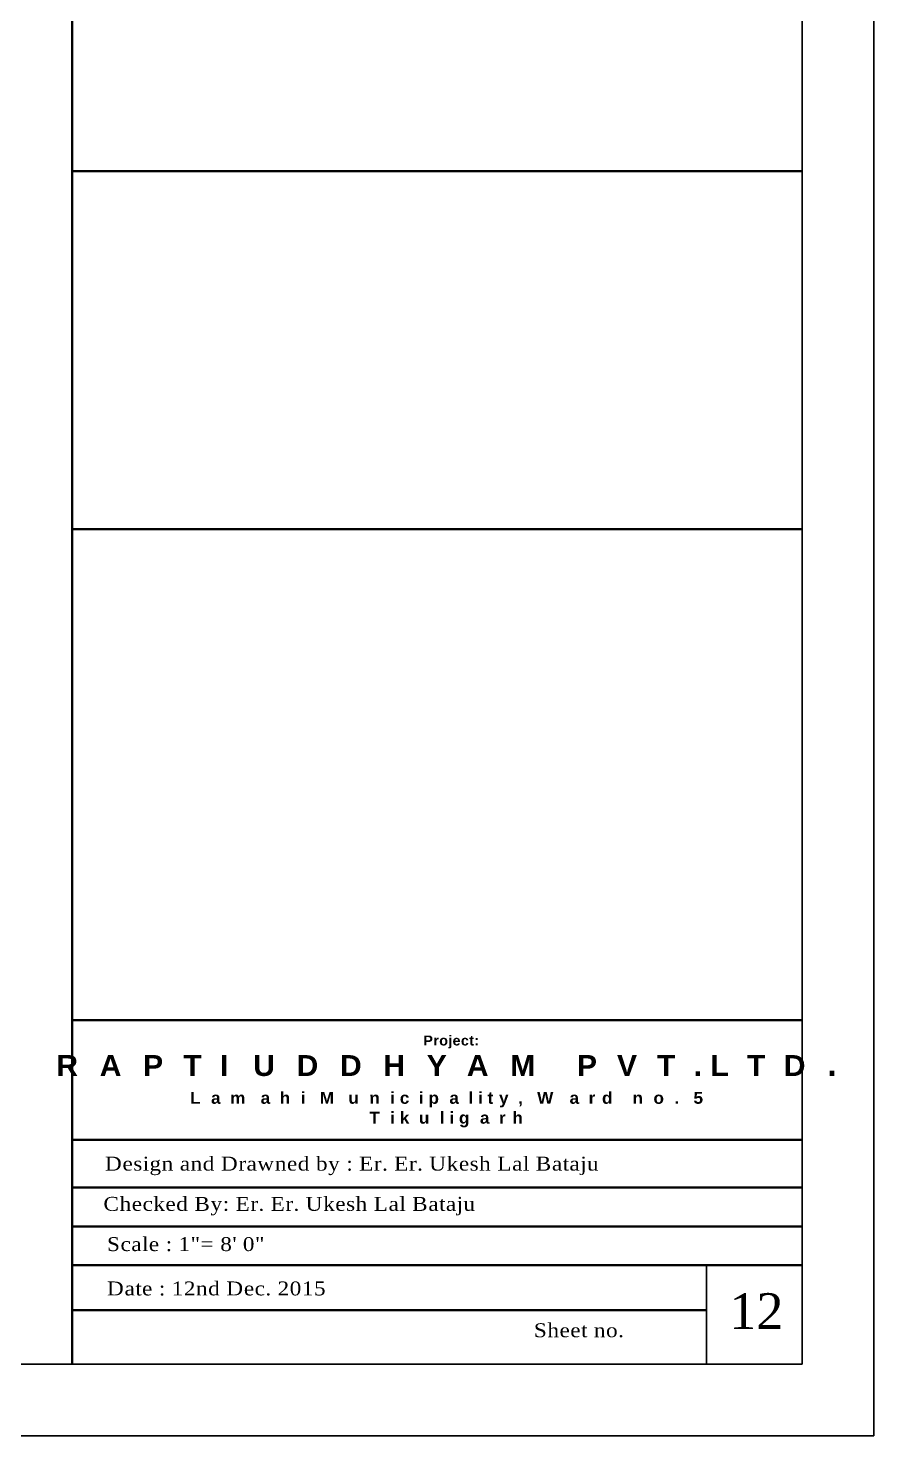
# Model space of a CAD drawing. Extents: x -2338379 to 930990, y -818978 to 106940.
# Drawn here: x 391201 to 392052, y -209595 to -208179 of the extents above; entities that cross this region are included whole.
import ezdxf

# ---------------------------------------------------------------- set-up
doc = ezdxf.new("R2010")
doc.units = 0
doc.header["$MEASUREMENT"] = 0
doc.layers.get('0').update_dxf_attribs({"linetype": 'CONTINUOUS', "lineweight": 30})
doc.layers.add('DIM', color=6, linetype='CONTINUOUS', lineweight=20)
doc.styles.get("Standard").update_dxf_attribs({"font": 'times.ttf', "height": 6})

msp = doc.modelspace()

# ---------------------------------------------------------------- linework, layer by layer
at = {"lineweight": 40}
msp.add_line((391245.12, -207240.14), (391245.12, -209522.54), dxfattribs=at)
msp.add_line((391883.27, -209422.74), (391883.27, -209522.54))
at = {"color": 3}
for points in [[(392051.75, -209594.54), (392051.75, -207168.14), (388874.15, -207168.14), (388874.15, -209594.54)], [(391979.75, -209522.54), (391979.75, -207240.14), (388946.15, -207240.14), (388946.15, -209522.54)]]:
    msp.add_lwpolyline(points, close=True, dxfattribs=at)
at = {"lineweight": 40}
for points in [[(391979.75, -208322.54), (391245.12, -208322.54)], [(391979.75, -208682.54), (391245.12, -208682.54)], [(391979.75, -209176.48), (391245.12, -209176.48)], [(391979.75, -209176.48), (391245.12, -209176.48)], [(391979.75, -209297), (391245.12, -209297)], [(391979.75, -209344.73), (391245.12, -209344.73)], [(391979.75, -209384.04), (391245.12, -209384.04)], [(391979.75, -209422.74), (391245.12, -209422.74)], [(391883.27, -209468.14), (391245.12, -209468.14)]]:
    msp.add_lwpolyline(points, dxfattribs=at)

# ---------------------------------------------------------------- texts
for s, insert, char_height, width, attachment_point in [('\\pi-24,l24,t24;{\\fArial Black|b1|i0|c0|p34;\\W0.9;\\T1.05;Project:\\P\\H2.1x;\\T2;RAPTI UDDHYAM PVT.LTD\\H1.143x;.\\H0.5208x;\\O\\P\\H0.9599x;\\oLamahi Municipality, Ward no. 5\\PTikuligarh}', (391626.61, -209191.93), 10, 762.9723, 2), ('\\pi-42,l42,t42;{\\W1.1;\\T1.05;Design and Drawned by : Er. Er. Ukesh Lal Bataju}', (391278.16, -209313.8), 14, 538.1706, 1), ('\\pi-42,l42,t42;{\\W1.1;\\T1.05;Checked By: Er. Er. Ukesh Lal Bataju}', (391276.6, -209354.25), 14, 478.4843, 1), ('\\pi-42,l42,t42;{\\W1.1;\\T1.05;Scale : 1"= 8\' 0"}', (391280.22, -209394.72), 14, 478.4843, 1), ('\\pi-42,l42,t42;{\\W1.1;\\T1.05;Date : 12nd Dec. 2015}', (391280.22, -209439.31), 14, 478.4843, 1), ('\\pi-42,l42,t42;{\\W1.1;\\T1.05;Sheet no.}', (391709.72, -209481.34), 14, 478.4843, 1)]:
    msp.add_mtext(s, dxfattribs=dict(insert=insert, char_height=char_height, width=width, attachment_point=attachment_point))
at = {"layer": 'DIM', "color": 0, "lineweight": 80, "insert": (391906.39, -209451.07), "char_height": 36, "width": 54.6723, "attachment_point": 1}
msp.add_mtext('12', dxfattribs=at)

doc.saveas('drawing.dxf')
